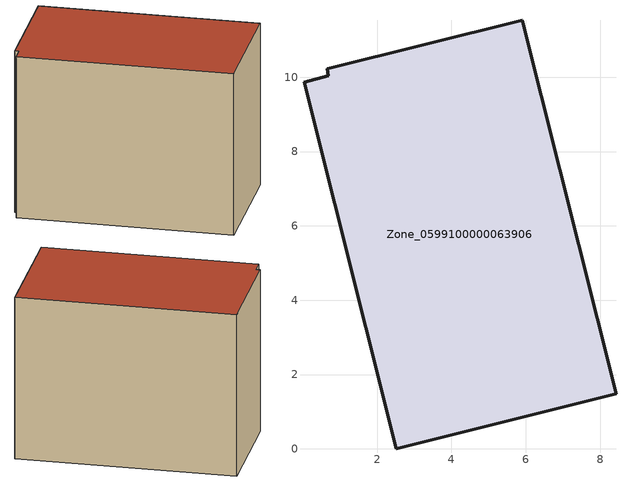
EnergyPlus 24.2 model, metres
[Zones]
Zone_0599100000063906
 floor ground (C_G): 8.43,1.48 2.52,0 0.05,9.87 0.69,10.04 0.66,10.22 5.91,11.54 z0
 wall outside (C_F): 8.43,1.48 5.91,11.54 0.66,10.22 0.69,10.04 0.05,9.87 2.52,0 8.43,1.48 z0:8.01
 roof outside (C_R): 2.52,0 8.43,1.48 5.91,11.54 0.66,10.22 0.69,10.04 0.05,9.87 z8.01
[BUILDING]
Pand.0599100000063906: North Axis=0; Terrain=City; Loads Convergence Tolerance Value=0.04; Temperature Convergence Tolerance Value=0.4; Solar Distribution=FullExterior; Maximum Number of Warmup Days=25; Minimum Number of Warmup Days=1
[Site:Location]
Rotterdam.The.Hague.AP_ZH_NLD Design_Conditions: Latitude=51.96; Longitude=4.45; Time Zone=1; Elevation=-4.5
[SITE:GROUNDTEMPERATURE:BUILDINGSURFACE]
18, 18, 18, 18, 18, 18, 18, 18, 18, 18, 18, 18
[MATERIAL] Thermal Absorptance=0.9; Solar Absorptance=0.7; Visible Absorptance=0.7
Name | Roughness | Thickness | Conductivity | Density | Specific Heat
G.TI.1965-1974 | MediumSmooth | 0.15 | 0.882353 | 540 | 1210
F.TI.1965-1974 | Rough | 0.3 | 0.697674 | 1920 | 840
R.TI.1965-1974 | MediumRough | 0.2 | 0.232558 | 1500 | 1000
[CONSTRUCTION]
C_G: G.TI.1965-1974
C_F: F.TI.1965-1974
C_R: R.TI.1965-1974
[ZONE]
Zone_0599100000063906: Type=1; Multiplier=1; Ceiling Height=Autocalculate; Volume=Autocalculate; Floor Area=autocalculate; Part of Total Floor Area=Yes
[ZONEINFILTRATION:DESIGNFLOWRATE]
Infil_Zone_0599100000063906: Zone or ZoneList or Space or SpaceList=Zone_0599100000063906; Schedule=AlwaysOn; Design Flow Rate Calculation Method=Flow/Area; Flow Rate per Floor Area=0.003; Constant Term Coefficient=1; Temperature Term Coefficient=0; Velocity Term Coefficient=0; Velocity Squared Term Coefficient=0
[HVACTEMPLATE:ZONE:IDEALLOADSAIRSYSTEM]
Zone_0599100000063906: Maximum Heating Supply Air Temperature=50; Minimum Cooling Supply Air Temperature=13; Maximum Heating Supply Air Humidity Ratio=0.0156; Minimum Cooling Supply Air Humidity Ratio=0.0077; Heating Limit=NoLimit; Cooling Limit=NoLimit; Dehumidification Control Type=ConstantSensibleHeatRatio; Cooling Sensible Heat Ratio=0.7; Dehumidification Setpoint=60; Humidification Control Type=None; Humidification Setpoint=30; Outdoor Air Method=None; Outdoor Air Flow Rate per Person=0.00944; Outdoor Air Flow Rate per Zone Floor Area=0; Outdoor Air Flow Rate per Zone=0; Demand Controlled Ventilation Type=None; Outdoor Air Economizer Type=NoEconomizer; Heat Recovery Type=None; Sensible Heat Recovery Effectiveness=0.7; Latent Heat Recovery Effectiveness=0.65
[ZONECONTROL:THERMOSTAT]
ThermostatControl_Zone_0599100000063906: Zone or ZoneList=Zone_0599100000063906; Control Type Schedule=DualSetpointControlType; Control 1=Thermostat_Zone_0599100000063906; Temperature Difference Between Cutout And Setpoint=0
[THERMOSTATSETPOINT:DUALSETPOINT]
Thermostat_Zone_0599100000063906: Heating Setpoint Temperature Schedule=HeatingSetpoint_Zone_0599100000063906; Cooling Setpoint Temperature Schedule=CoolingSetpoint_Zone_0599100000063906
[SCHEDULE:COMPACT]
HeatingSetpoint_Zone_0599100000063906: Through: 12/31, For: AllDays, Until: 24:00, 21
CoolingSetpoint_Zone_0599100000063906: Through: 12/31, For: AllDays, Until: 24:00, 24
DualSetpointControlType: Through: 12/31, For: AllDays, Until: 24:00, 4
AlwaysOn: Through: 12/31, For: AllDays, Until: 24:00, 1
